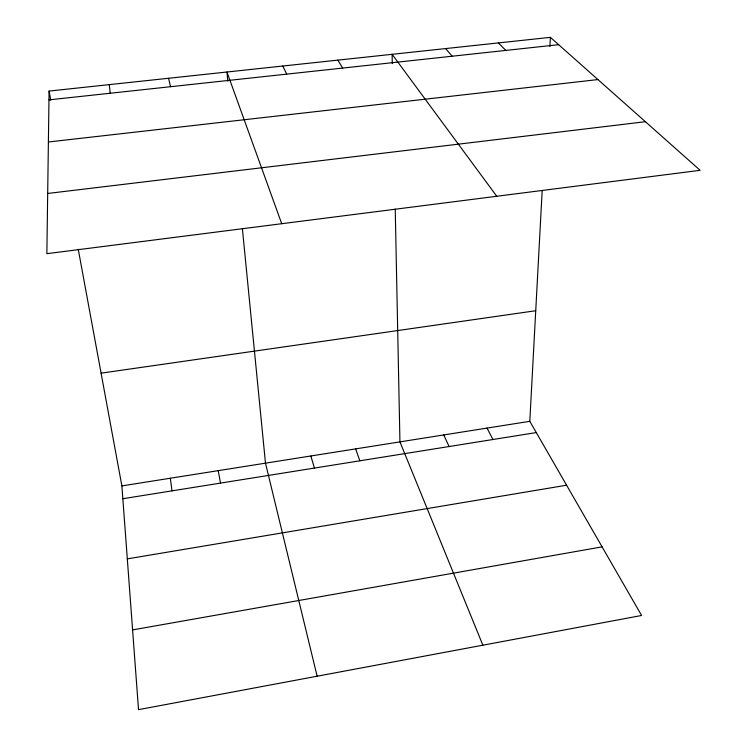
<?xml version="1.0" encoding="UTF-8"?>
<svg xmlns="http://www.w3.org/2000/svg" width="747" height="747" viewBox="0 0 747 747"><rect width="100%" height="100%" fill="white"/><g stroke="black" fill="none" stroke-linecap="round" stroke-linejoin="round"><path stroke-width="1.12" d="M49.087 91.078L46.865 253.681L700.135 170.316L550.39 37.35L49.087 91.078L50.759 100.154M78.248 249.265L121.882 485.905L138.522 709.65L641.608 615.481L529.8 421.317L542.182 190.55M549.904 46.482L550.39 37.35M132.593 629.908L602.091 546.86M127.307 558.887L566.59 485.205M122.835 498.725L536.29 432.578M121.882 485.905L529.8 421.317M101.097 373.164L535.73 310.733M47.687 193.464L645.399 121.714M48.387 141.986L597.936 79.574M48.966 99.874L558.653 44.689M498.37 42.924L505.812 50.413M445.614 48.583L452.224 56.212M496.764 196.274L392.11 54.316L392.296 63.56M337.84 60.134L342.686 68.07M487.016 428.087L492.945 439.507M282.786 66.025L286.717 74.13M443.727 434.941L449.096 446.529M482.87 645.193L399.944 441.879L395.238 209.057M281.722 223.717L226.939 72.011L227.844 81.171M355.647 448.891L359.849 460.806M310.836 455.987L314.422 468.07M317.13 676.222L265.484 463.168L242.373 228.563M168.551 78.267L170.531 86.708M218.208 470.657L220.514 483.094M170.335 478.229L171.978 490.863M109.267 84.626L110.22 93.244"/></g></svg>
